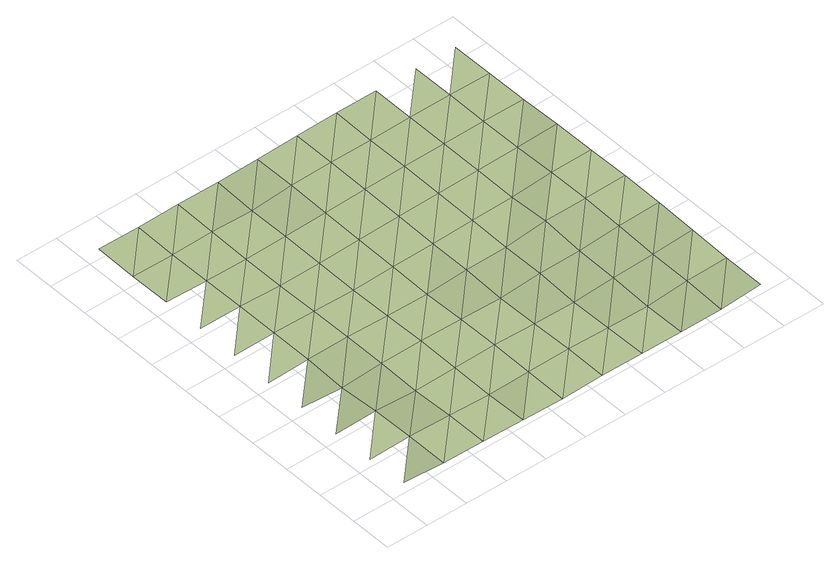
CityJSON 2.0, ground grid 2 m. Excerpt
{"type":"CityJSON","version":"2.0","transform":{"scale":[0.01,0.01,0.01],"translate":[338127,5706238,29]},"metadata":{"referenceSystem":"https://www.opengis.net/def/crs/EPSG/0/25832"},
"CityObjects":{
"terrain1":{"type":"TINRelief","attributes":{"lod":2},"geometry":[{"type":"CompositeSurface","lod":"2","boundaries":[[[0,1,2]],[[3,4,0]],[[5,6,3]],[[0,2,7]],[[8,9,5]],[[7,2,10]],[[3,0,11]],[[12,13,8]],[[11,0,7]],[[5,3,14]],[[15,16,12]],[[14,3,11]],[[8,5,17]],[[7,10,18]],[[19,20,15]],[[17,5,14]],[[12,8,21]],[[18,10,22]],[[11,7,23]],[[24,25,19]],[[26,27,28]],[[21,8,17]],[[15,12,29]],[[23,7,18]],[[14,11,30]],[[28,27,24]],[[29,12,21]],[[19,15,31]],[[30,11,23]],[[17,14,32]],[[18,22,33]],[[31,15,29]],[[24,19,34]],[[32,14,30]],[[21,17,35]],[[33,22,36]],[[23,18,37]],[[34,19,31]],[[28,24,38]],[[35,17,32]],[[29,21,39]],[[37,18,33]],[[30,23,40]],[[38,24,34]],[[39,21,35]],[[31,29,41]],[[40,23,37]],[[32,30,42]],[[33,36,43]],[[41,29,39]],[[34,31,44]],[[42,30,40]],[[35,32,45]],[[43,36,46]],[[37,33,47]],[[44,31,41]],[[38,34,48]],[[45,32,42]],[[39,35,49]],[[47,33,43]],[[40,37,50]],[[48,34,44]],[[49,35,45]],[[41,39,51]],[[50,37,47]],[[42,40,52]],[[43,46,53]],[[51,39,49]],[[44,41,54]],[[52,40,50]],[[45,42,55]],[[53,46,56]],[[47,43,57]],[[54,41,51]],[[48,44,58]],[[55,42,52]],[[49,45,59]],[[57,43,53]],[[50,47,60]],[[58,44,54]],[[59,45,55]],[[51,49,61]],[[60,47,57]],[[52,50,62]],[[53,56,63]],[[61,49,59]],[[54,51,64]],[[62,50,60]],[[55,52,65]],[[63,56,66]],[[57,53,67]],[[64,51,61]],[[58,54,68]],[[65,52,62]],[[59,55,69]],[[67,53,63]],[[60,57,70]],[[68,54,64]],[[69,55,65]],[[61,59,71]],[[70,57,67]],[[62,60,72]],[[63,66,73]],[[71,59,69]],[[64,61,74]],[[72,60,70]],[[65,62,75]],[[73,66,76]],[[67,63,77]],[[74,61,71]],[[68,64,78]],[[75,62,72]],[[69,65,79]],[[77,63,73]],[[70,67,80]],[[78,64,74]],[[79,65,75]],[[71,69,81]],[[80,67,77]],[[72,70,82]],[[73,76,83]],[[81,69,79]],[[74,71,84]],[[82,70,80]],[[75,72,85]],[[83,76,86]],[[77,73,87]],[[84,71,81]],[[78,74,88]],[[85,72,82]],[[79,75,89]],[[87,73,83]],[[80,77,90]],[[88,74,84]],[[89,75,85]],[[81,79,91]],[[90,77,87]],[[82,80,92]],[[91,79,89]],[[84,81,93]],[[92,80,90]],[[85,82,94]],[[93,81,91]],[[94,82,92]],[[89,85,95]],[[96,84,93]],[[95,85,94]],[[91,89,97]],[[97,89,95]],[[93,91,98]],[[98,91,97]],[[99,93,98]]]}]},
"terrain2":{"type":"TINRelief","attributes":{"lod":2},"geometry":[{"type":"CompositeSurface","lod":"2","boundaries":[[[0,1,2]],[[3,4,0]],[[5,6,3]],[[0,2,7]],[[8,9,5]],[[7,2,10]],[[3,0,11]],[[12,13,8]],[[11,0,7]],[[5,3,14]],[[15,16,12]],[[14,3,11]],[[8,5,17]],[[7,10,18]],[[19,20,15]],[[17,5,14]],[[12,8,21]],[[18,10,22]],[[11,7,23]],[[24,25,19]],[[26,27,28]],[[21,8,17]],[[15,12,29]],[[23,7,18]],[[14,11,30]],[[28,27,24]],[[29,12,21]],[[19,15,31]],[[30,11,23]],[[17,14,32]],[[18,22,33]],[[31,15,29]],[[24,19,34]],[[32,14,30]],[[21,17,35]],[[33,22,36]],[[23,18,37]],[[34,19,31]],[[28,24,38]],[[35,17,32]],[[29,21,39]],[[37,18,33]],[[30,23,40]],[[38,24,34]],[[39,21,35]],[[31,29,41]],[[40,23,37]],[[32,30,42]],[[33,36,43]],[[41,29,39]],[[34,31,44]],[[42,30,40]],[[35,32,45]],[[43,36,46]],[[37,33,47]],[[44,31,41]],[[38,34,48]],[[45,32,42]],[[39,35,49]],[[47,33,43]],[[40,37,50]],[[48,34,44]],[[49,35,45]],[[41,39,51]],[[50,37,47]],[[42,40,52]],[[43,46,53]],[[51,39,49]],[[44,41,54]],[[52,40,50]],[[45,42,55]],[[53,46,56]],[[47,43,57]],[[54,41,51]],[[48,44,58]],[[55,42,52]],[[49,45,59]],[[57,43,53]],[[50,47,60]],[[58,44,54]],[[59,45,55]],[[51,49,61]],[[60,47,57]],[[52,50,62]],[[53,56,63]],[[61,49,59]],[[54,51,64]],[[62,50,60]],[[55,52,65]],[[63,56,66]],[[57,53,67]],[[64,51,61]],[[58,54,68]],[[65,52,62]],[[59,55,69]],[[67,53,63]],[[60,57,70]],[[68,54,64]],[[69,55,65]],[[61,59,71]],[[70,57,67]],[[62,60,72]],[[63,66,73]],[[71,59,69]],[[64,61,74]],[[72,60,70]],[[65,62,75]],[[73,66,76]],[[67,63,77]],[[74,61,71]],[[68,64,78]],[[75,62,72]],[[69,65,79]],[[77,63,73]],[[70,67,80]],[[78,64,74]],[[79,65,75]],[[71,69,81]],[[80,67,77]],[[72,70,82]],[[73,76,83]],[[81,69,79]],[[74,71,84]],[[82,70,80]],[[75,72,85]],[[83,76,86]],[[77,73,87]],[[84,71,81]],[[78,74,88]],[[85,72,82]],[[79,75,89]],[[87,73,83]],[[80,77,90]],[[88,74,84]],[[89,75,85]],[[81,79,91]],[[90,77,87]],[[82,80,92]],[[91,79,89]],[[84,81,93]],[[92,80,90]],[[85,82,94]],[[93,81,91]],[[94,82,92]],[[89,85,95]],[[96,84,93]],[[95,85,94]],[[91,89,97]],[[97,89,95]],[[93,91,98]],[[98,91,97]],[[99,93,98]]]}]},
"terrain3":{"type":"TINRelief","attributes":{"lod":2},"geometry":[{"type":"CompositeSurface","lod":"2","boundaries":[[[0,1,2]],[[3,4,0]],[[5,6,3]],[[0,2,7]],[[8,9,5]],[[7,2,10]],[[3,0,11]],[[12,13,8]],[[11,0,7]],[[5,3,14]],[[15,16,12]],[[14,3,11]],[[8,5,17]],[[7,10,18]],[[19,20,15]],[[27,25,24]],[[17,5,14]],[[12,8,21]],[[18,10,22]],[[11,7,23]],[[24,25,19]],[[26,27,28]],[[21,8,17]],[[15,12,29]],[[23,7,18]],[[14,11,30]],[[28,27,24]],[[29,12,21]],[[19,15,31]],[[30,11,23]],[[17,14,32]],[[18,22,33]],[[31,15,29]],[[24,19,34]],[[32,14,30]],[[21,17,35]],[[33,22,36]],[[23,18,37]],[[34,19,31]],[[28,24,38]],[[35,17,32]],[[29,21,39]],[[37,18,33]],[[30,23,40]],[[38,24,34]],[[39,21,35]],[[31,29,41]],[[40,23,37]],[[32,30,42]],[[33,36,43]],[[41,29,39]],[[34,31,44]],[[42,30,40]],[[35,32,45]],[[43,36,46]],[[37,33,47]],[[44,31,41]],[[38,34,48]],[[45,32,42]],[[39,35,49]],[[47,33,43]],[[40,37,50]],[[48,34,44]],[[49,35,45]],[[41,39,51]],[[50,37,47]],[[42,40,52]],[[43,46,53]],[[51,39,49]],[[44,41,54]],[[52,40,50]],[[45,42,55]],[[53,46,56]],[[47,43,57]],[[54,41,51]],[[48,44,58]],[[55,42,52]],[[49,45,59]],[[57,43,53]],[[50,47,60]],[[58,44,54]],[[59,45,55]],[[51,49,61]],[[60,47,57]],[[52,50,62]],[[53,56,63]],[[61,49,59]],[[54,51,64]],[[62,50,60]],[[55,52,65]],[[63,56,66]],[[57,53,67]],[[64,51,61]],[[58,54,68]],[[65,52,62]],[[59,55,69]],[[67,53,63]],[[60,57,70]],[[68,54,64]],[[69,55,65]],[[61,59,71]],[[70,57,67]],[[62,60,72]],[[63,66,73]],[[71,59,69]],[[64,61,74]],[[72,60,70]],[[65,62,75]],[[73,66,76]],[[67,63,77]],[[74,61,71]],[[68,64,78]],[[75,62,72]],[[69,65,79]],[[77,63,73]],[[70,67,80]],[[78,64,74]],[[79,65,75]],[[71,69,81]],[[80,67,77]],[[72,70,82]],[[73,76,83]],[[81,69,79]],[[74,71,84]],[[82,70,80]],[[75,72,85]],[[83,76,86]],[[77,73,87]],[[84,71,81]],[[85,72,82]],[[79,75,89]],[[87,73,83]],[[80,77,90]],[[88,74,84]],[[89,75,85]],[[81,79,91]],[[90,77,87]],[[82,80,92]],[[91,79,89]],[[84,81,93]],[[92,80,90]],[[85,82,94]],[[93,81,91]],[[94,82,92]],[[89,85,95]],[[96,84,93]],[[95,85,94]],[[91,89,97]],[[97,89,95]],[[93,91,98]],[[98,91,97]],[[99,93,98]]]}]}
},
"vertices":[
[271,222,56],[71,21,69],[271,21,56],[271,424,52],[71,222,53],[271,625,37],[71,424,49],[471,222,50],[271,826,48],[71,625,49],[471,21,53],[471,424,42],[271,1027,50],[71,826,41],[471,625,48],[271,1229,50],[71,1027,47],[471,826,50],[671,222,42],[271,1430,45],[71,1229,52],[471,1027,45],[671,21,49],[671,424,46],[271,1631,45],[71,1430,51],[71,1833,55],[71,1631,48],[271,1833,52],[471,1229,42],[671,625,50],[471,1430,43],[671,826,44],[871,222,48],[471,1631,49],[671,1027,40],[871,21,43],[871,424,49],[471,1833,55],[671,1229,42],[871,625,46],[671,1430,47],[871,826,40],[1071,222,52],[671,1631,44],[871,1027,46],[1071,21,49],[1071,424,45],[671,1833,55],[871,1229,49],[1071,625,41],[871,1430,54],[1071,826,52],[1271,222,46],[871,1631,60],[1071,1027,50],[1271,21,49],[1271,424,42],[871,1833,58],[1071,1229,57],[1271,625,55],[1071,1430,60],[1271,826,54],[1470,222,42],[1071,1631,65],[1271,1027,57],[1470,21,46],[1470,424,54],[1071,1833,65],[1271,1229,62],[1470,625,56],[1271,1430,65],[1470,826,77],[1670,222,60],[1271,1631,65],[1470,1027,63],[1670,21,48],[1670,424,60],[1271,1833,70],[1470,1229,66],[1670,625,73],[1470,1430,67],[1670,826,77],[1870,222,64],[1470,1631,70],[1670,1027,78],[1870,21,61],[1870,424,72],[1470,1833,70],[1670,1229,70],[1870,625,79],[1670,1430,70],[1870,826,83],[1670,1631,71],[1870,1027,79],[1870,1229,77],[1670,1833,68],[1870,1430,69],[1870,1631,66],[1870,1833,65]
]}
